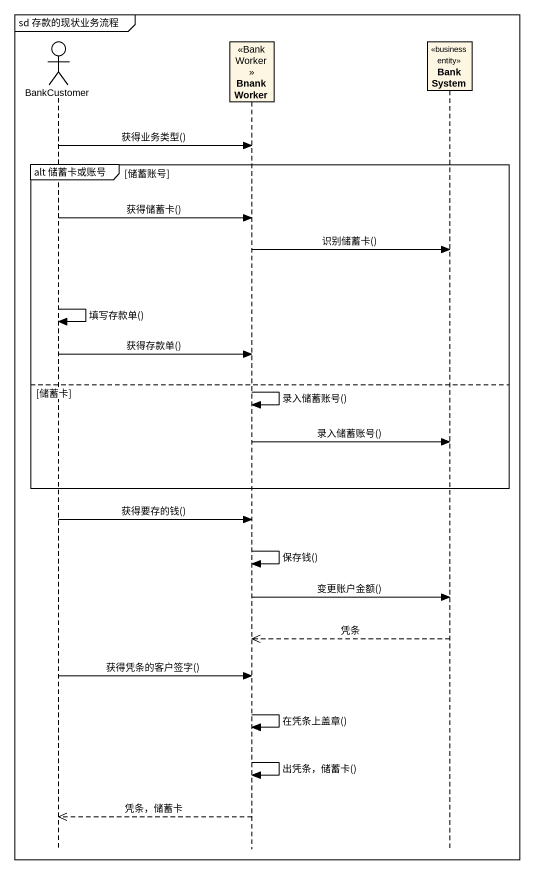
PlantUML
@startuml
mainframe sd 存款的现状业务流程
hide footbox
actor BankCustomer
participant BnankWorker <<BankWorker>>
participant BankSystem <<business entity>>

BankCustomer -> BnankWorker : 获得业务类型()
group alt 储蓄卡或账号 [储蓄账号]
  BankCustomer -> BnankWorker : 获得储蓄卡()
  BnankWorker -> BankSystem : 识别储蓄卡()
  BankCustomer -> BankCustomer : 填写存款单()
  BankCustomer -> BnankWorker : 获得存款单()
else 储蓄卡
  BnankWorker -> BnankWorker : 录入储蓄账号()
  BnankWorker -> BankSystem : 录入储蓄账号()
end
BankCustomer -> BnankWorker : 获得要存的钱()
BnankWorker -> BnankWorker : 保存钱()
BnankWorker -> BankSystem : 变更账户金额()
BankSystem -->> BnankWorker : 凭条
BankCustomer -> BnankWorker : 获得凭条的客户签字()
BnankWorker -> BnankWorker : 在凭条上盖章()
BnankWorker -> BnankWorker : 出凭条，储蓄卡()
BnankWorker -->> BankCustomer : 凭条，储蓄卡
@enduml
